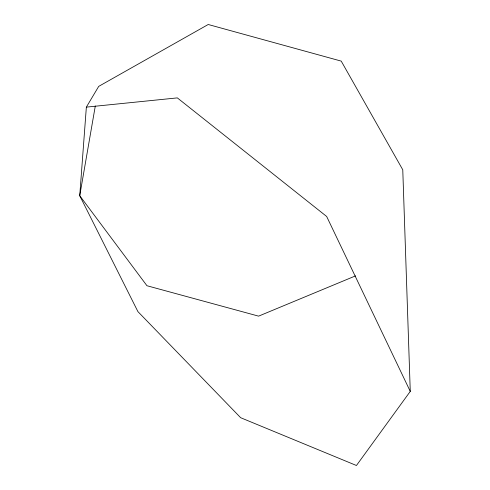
<?xml version="1.0" encoding="UTF-8"?>
<svg xmlns="http://www.w3.org/2000/svg" width="490" height="490" viewBox="0 0 490 490"><rect width="100%" height="100%" fill="white"/><g stroke="black" fill="none" stroke-linecap="round" stroke-linejoin="round"><path stroke-width="0.73" d="M86.356 107.126L79.735 195.706L137.917 311.615L240.664 417.713L356.444 465.5L410.265 391.4L402.768 169.791L341.224 61.115L208.219 24.5L98.711 86.375L86.356 107.126L177.337 97.89L326.665 216.476L410.265 391.4M95.305 105.981L79.735 195.706L146.951 285.731L258.598 316.142L355.544 275.876"/></g></svg>
